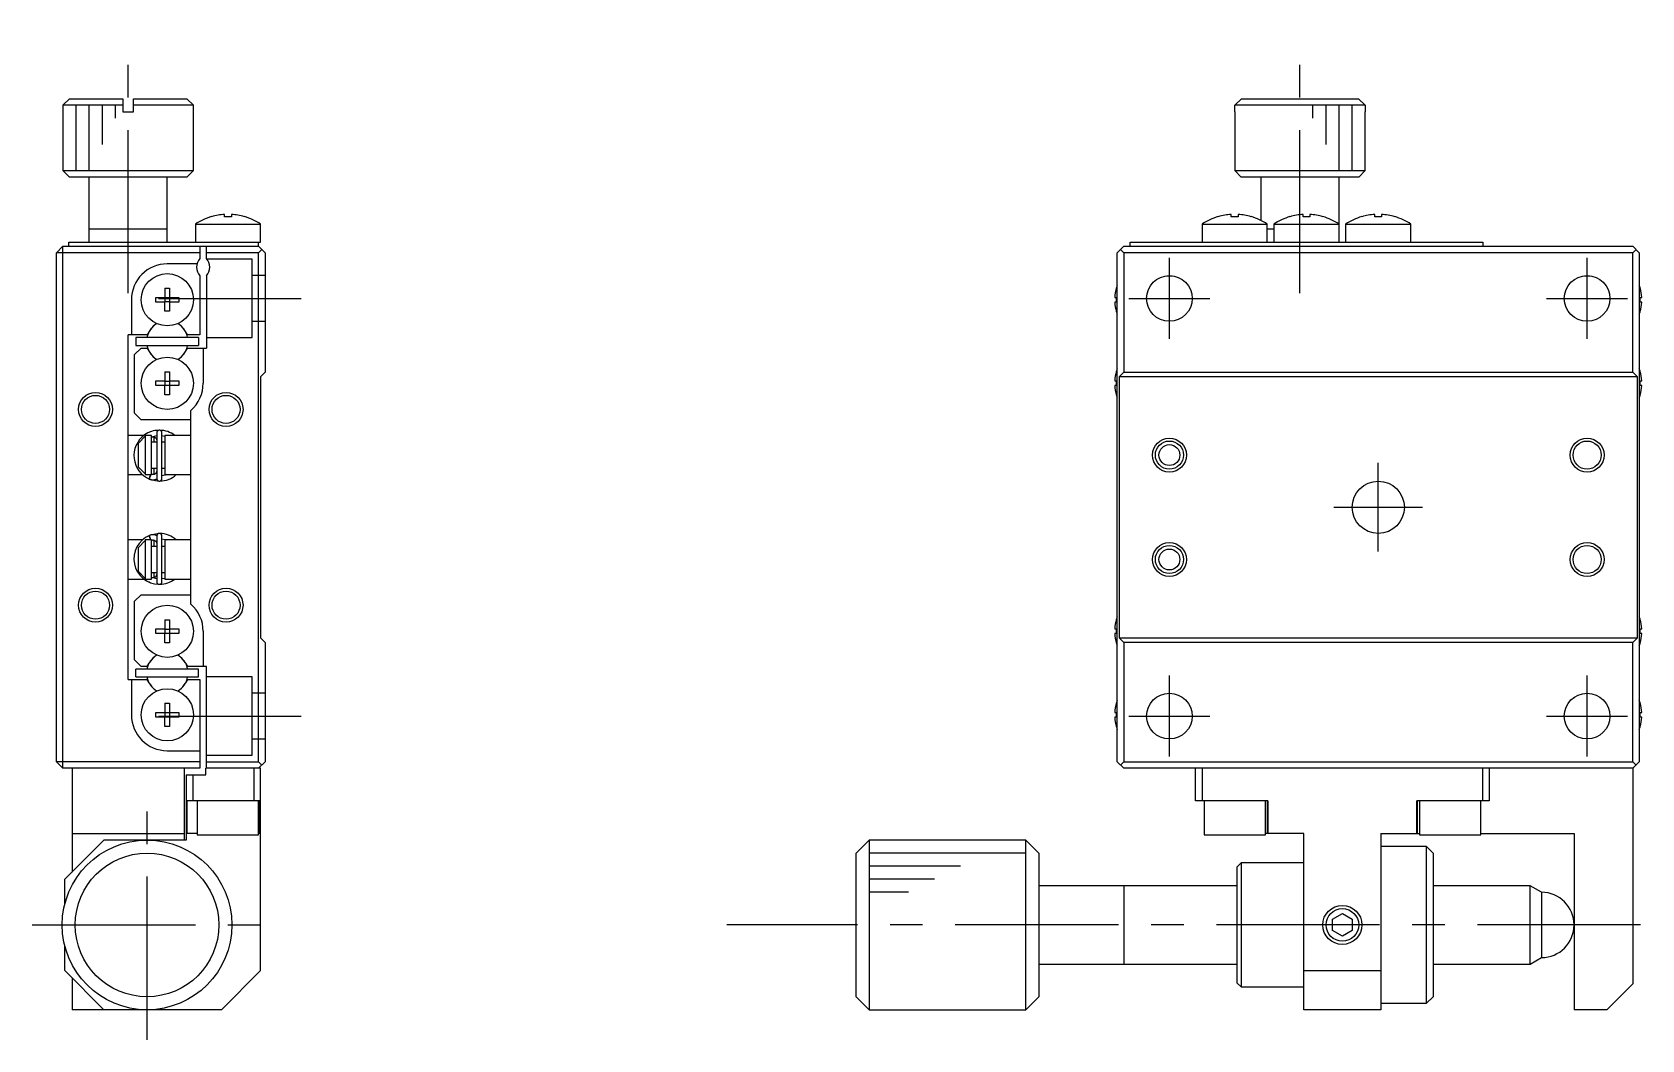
# Model space of a CAD drawing. Extents: x 58 to 398, y -7 to 210.
# Drawn here: x 275.1 to 398.4, y 79.8 to 157 of the extents above; entities that cross this region are included whole.
import ezdxf

# ---------------------------------------------------------------- set-up
doc = ezdxf.new("R2010")
doc.units = 0
doc.header["$LTSCALE"] = 10
doc.linetypes.add('CENTER', pattern=[2, 1.25, -0.25, 0.25, -0.25])
doc.linetypes.add('DASHED', pattern=[3.5, 2, -1.5])
doc.layers.get('0').update_dxf_attribs({"linetype": 'CONTINUOUS'})
doc.layers.add('CENTER', color=1, linetype='CENTER')

msp = doc.modelspace()

# ---------------------------------------------------------------- linework, layer by layer
at = {"color": 7, "linetype": 'CONTINUOUS'}
for p, q in [((277.933097, 151.926847), (277.433097, 151.426847)), ((277.933097, 151.926847), (282.033097, 151.926847)), ((282.033097, 151.926847), (282.033097, 150.926847)), ((282.833097, 150.926847), (282.833097, 151.926847)), ((282.833097, 151.926847), (286.933097, 151.926847)), ((287.433097, 151.426847), (286.933097, 151.926847)), ((367.22099, 151.426847), (367.722777, 151.926847)), ((367.722777, 151.926847), (376.687151, 151.926847)), ((376.687151, 151.926847), (377.188939, 151.426847)), ((277.433097, 151.426847), (277.433097, 146.426847)), ((282.033097, 151.426847), (277.433097, 151.426847)), ((282.033097, 150.926847), (282.833097, 150.926847)), ((287.433097, 151.426847), (282.833097, 151.426847)), ((287.433097, 146.426847), (287.433097, 151.426847)), ((367.204964, 150.926847), (367.204964, 146.426847)), ((367.204964, 150.926847), (367.22099, 150.926847)), ((377.188939, 151.426847), (367.22099, 151.426847)), ((367.22099, 150.926847), (367.22099, 151.426847)), ((377.188939, 151.426847), (377.188939, 150.926847)), ((377.188939, 150.926847), (377.204964, 150.926847)), ((377.204964, 146.426847), (377.204964, 150.926847)), ((277.433097, 146.426847), (277.933097, 145.926847)), ((277.433097, 146.426847), (287.433097, 146.426847)), ((286.933097, 145.926847), (277.933097, 145.926847)), ((279.433097, 145.926847), (279.433097, 140.926847)), ((285.433097, 140.926847), (285.433097, 145.926847)), ((286.933097, 145.926847), (287.433097, 146.426847)), ((367.204964, 146.426847), (367.704964, 145.926847)), ((367.204964, 146.426847), (377.204964, 146.426847)), ((376.704964, 145.926847), (367.704964, 145.926847)), ((369.204964, 145.926847), (369.204964, 142.607976)), ((375.204964, 140.926847), (375.204964, 145.926847)), ((376.704964, 145.926847), (377.204964, 146.426847)), ((289.823097, 142.889428), (289.823097, 143.0618)), ((290.343097, 143.0618), (290.343097, 142.889428)), ((366.944964, 142.889428), (366.944964, 143.0618)), ((367.464964, 143.0618), (367.464964, 142.889428)), ((372.444964, 142.889428), (372.444964, 143.0618)), ((372.964964, 143.0618), (372.964964, 142.889428)), ((377.944964, 142.889428), (377.944964, 143.0618)), ((378.464964, 143.0618), (378.464964, 142.889428)), ((285.433097, 141.926847), (279.433097, 141.926847)), ((287.583097, 142.318504), (287.583097, 140.926847)), ((287.583097, 142.318504), (292.583097, 142.318504)), ((288.824508, 142.889428), (288.821164, 142.896283)), ((290.343097, 142.889428), (289.823097, 142.889428)), ((291.34503, 142.896283), (291.341687, 142.889428)), ((292.583097, 140.926847), (292.583097, 142.318504)), ((364.704964, 142.318504), (364.704964, 140.926847)), ((364.704964, 142.318504), (369.704964, 142.318504)), ((365.946375, 142.889428), (365.943031, 142.896283)), ((367.464964, 142.889428), (366.944964, 142.889428)), ((368.466897, 142.896283), (368.463554, 142.889428)), ((369.704964, 140.926847), (369.704964, 142.318504)), ((370.204964, 141.926847), (369.704964, 141.926847)), ((370.204964, 142.318504), (370.204964, 140.926847)), ((370.204964, 142.318504), (375.204964, 142.318504)), ((371.446375, 142.889428), (371.443031, 142.896283)), ((372.964964, 142.889428), (372.444964, 142.889428)), ((373.966897, 142.896283), (373.963554, 142.889428)), ((375.704964, 142.318504), (375.704964, 140.926847)), ((375.704964, 142.318504), (380.704964, 142.318504)), ((376.946375, 142.889428), (376.943031, 142.896283)), ((378.464964, 142.889428), (377.944964, 142.889428)), ((379.466897, 142.896283), (379.463554, 142.889428)), ((380.704964, 140.926847), (380.704964, 142.318504)), ((277.433097, 140.626847), (276.933097, 140.126847)), ((277.433097, 140.626847), (292.433097, 140.626847)), ((277.433097, 100.626847), (277.433097, 140.626847)), ((277.883097, 140.926847), (292.583097, 140.926847)), ((277.883097, 140.626847), (277.883097, 140.926847)), ((287.933097, 140.626847), (287.933097, 139.688285)), ((288.433097, 139.688285), (288.433097, 140.626847)), ((292.383097, 140.926847), (292.383097, 140.626847)), ((292.433097, 140.626847), (292.933097, 140.126847)), ((358.704964, 140.626847), (358.204964, 140.126847)), ((358.704964, 140.626847), (397.704964, 140.626847)), ((359.204964, 140.926847), (386.204964, 140.926847)), ((359.204964, 140.626847), (359.204964, 140.926847)), ((386.204964, 140.926847), (386.204964, 140.626847)), ((398.204964, 140.126847), (397.704964, 140.626847)), ((276.933097, 101.126847), (276.933097, 140.126847)), ((287.933097, 140.126847), (276.933097, 140.126847)), ((292.433097, 140.126847), (288.433097, 140.126847)), ((292.683097, 140.376847), (292.433097, 140.126847)), ((292.433097, 101.126847), (292.433097, 140.126847)), ((292.933097, 140.126847), (292.933097, 130.976847)), ((358.204964, 101.126847), (358.204964, 140.126847)), ((358.454964, 140.376847), (358.704964, 140.126847)), ((397.704964, 140.126847), (358.704964, 140.126847)), ((358.704964, 140.126847), (358.704964, 130.976847)), ((397.954964, 140.376847), (397.704964, 140.126847)), ((397.704964, 130.976847), (397.704964, 140.126847)), ((398.204964, 140.126847), (398.204964, 101.126847)), ((287.714851, 139.276847), (285.433097, 139.276847)), ((287.933097, 138.365409), (287.933097, 133.826847)), ((288.433097, 138.365409), (288.433097, 132.826847)), ((362.005211, 138.365409), (362.404718, 138.365409)), ((394.005211, 138.365409), (394.404718, 138.365409)), ((285.253097, 137.413209), (285.613097, 137.413209)), ((285.253097, 137.413209), (285.253097, 136.706847)), ((285.613097, 137.413209), (285.613097, 136.706847)), ((358.13082, 137.415463), (358.135443, 137.413209)), ((398.274486, 137.413209), (398.279108, 137.415463)), ((282.683097, 136.526847), (282.683097, 133.826847)), ((284.546736, 136.346847), (284.546736, 136.706847)), ((284.546736, 136.706847), (285.253097, 136.706847)), ((285.253097, 136.346847), (284.546736, 136.346847)), ((285.263469, 136.696475), (285.253097, 136.706847)), ((285.263469, 136.357219), (285.253097, 136.346847)), ((285.253097, 135.640486), (285.253097, 136.346847)), ((285.263469, 136.696475), (285.602725, 136.696475)), ((285.263469, 136.357219), (285.263469, 136.696475)), ((285.602725, 136.357219), (285.263469, 136.357219)), ((285.602725, 136.696475), (285.613097, 136.706847)), ((285.602725, 136.696475), (285.602725, 136.357219)), ((285.602725, 136.357219), (285.613097, 136.346847)), ((285.613097, 136.706847), (286.319459, 136.706847)), ((285.613097, 136.346847), (285.613097, 135.640486)), ((286.319459, 136.346847), (285.613097, 136.346847)), ((286.319459, 136.706847), (286.319459, 136.346847)), ((358.015106, 136.706847), (358.135443, 136.706847)), ((358.135443, 136.346847), (358.015106, 136.346847)), ((358.135443, 136.706847), (358.135443, 136.346847)), ((398.274486, 136.706847), (398.394823, 136.706847)), ((398.274486, 136.346847), (398.274486, 136.706847)), ((398.394823, 136.346847), (398.274486, 136.346847)), ((285.613097, 135.640486), (285.253097, 135.640486)), ((358.135443, 135.640486), (358.13082, 135.638231)), ((398.279108, 135.638231), (398.274486, 135.640486)), ((282.433097, 107.426847), (282.433097, 133.826847)), ((283.882291, 133.826847), (282.433097, 133.826847)), ((283.033097, 133.626847), (283.033097, 133.026847)), ((287.833097, 133.626847), (283.033097, 133.626847)), ((284.032457, 134.086942), (283.882291, 133.826847)), ((286.983903, 133.826847), (286.833737, 134.086942)), ((287.933097, 133.826847), (286.983903, 133.826847)), ((287.833097, 133.626847), (287.833097, 133.026847)), ((283.433097, 132.826847), (282.933097, 132.326847)), ((282.933097, 127.826847), (282.933097, 132.326847)), ((283.033097, 133.026847), (287.833097, 133.026847)), ((283.433097, 132.826847), (283.882291, 132.826847)), ((283.882291, 132.826847), (284.032457, 132.566752)), ((286.833737, 132.566752), (286.983903, 132.826847)), ((286.983903, 132.826847), (288.433097, 132.826847)), ((288.183097, 132.826847), (288.183097, 130.126847)), ((285.253097, 131.013209), (285.613097, 131.013209)), ((285.253097, 131.013209), (285.253097, 130.306847)), ((285.613097, 131.013209), (285.613097, 130.306847)), ((292.583097, 130.626847), (292.933097, 130.976847)), ((358.13082, 131.015463), (358.135443, 131.013209)), ((358.354964, 130.626847), (358.704964, 130.976847)), ((358.704964, 130.976847), (397.704964, 130.976847)), ((397.704964, 130.976847), (398.054964, 130.626847)), ((398.274486, 131.013209), (398.279108, 131.015463)), ((284.546736, 129.946847), (284.546736, 130.306847)), ((284.546736, 130.306847), (285.253097, 130.306847)), ((285.253097, 129.946847), (284.546736, 129.946847)), ((285.263469, 130.296475), (285.253097, 130.306847)), ((285.263469, 129.957219), (285.253097, 129.946847)), ((285.253097, 129.240486), (285.253097, 129.946847)), ((285.263469, 130.296475), (285.602725, 130.296475)), ((285.263469, 129.957219), (285.263469, 130.296475)), ((285.602725, 129.957219), (285.263469, 129.957219)), ((285.602725, 130.296475), (285.613097, 130.306847)), ((285.602725, 130.296475), (285.602725, 129.957219)), ((285.602725, 129.957219), (285.613097, 129.946847)), ((285.613097, 130.306847), (286.319459, 130.306847)), ((285.613097, 129.946847), (285.613097, 129.240486)), ((286.319459, 129.946847), (285.613097, 129.946847)), ((286.319459, 130.306847), (286.319459, 129.946847)), ((292.583097, 130.626847), (292.583097, 110.626847)), ((358.015106, 130.306847), (358.135443, 130.306847)), ((358.135443, 129.946847), (358.015106, 129.946847)), ((358.135443, 130.306847), (358.135443, 129.946847)), ((398.054964, 130.626847), (358.354964, 130.626847)), ((358.354964, 130.626847), (358.354964, 110.626847)), ((398.054964, 110.626847), (398.054964, 130.626847)), ((398.274486, 130.306847), (398.394823, 130.306847)), ((398.274486, 129.946847), (398.274486, 130.306847)), ((398.394823, 129.946847), (398.274486, 129.946847)), ((285.613097, 129.240486), (285.253097, 129.240486)), ((358.135443, 129.240486), (358.13082, 129.238231)), ((398.279108, 129.238231), (398.274486, 129.240486)), ((282.933097, 127.826847), (283.433097, 127.326847)), ((287.233097, 127.326847), (283.433097, 127.326847)), ((287.233097, 113.205909), (287.233097, 128.047785)), ((283.642762, 126.126847), (282.433097, 126.126847)), ((283.233097, 125.543362), (283.733097, 126.07253)), ((284.233097, 126.126847), (283.733097, 126.126847)), ((283.733097, 126.126847), (283.733097, 123.126847)), ((284.058926, 126.369854), (284.054493, 126.36927)), ((284.118204, 126.394935), (284.06304, 126.374208)), ((284.219593, 126.006117), (284.233836, 126.011736)), ((284.232983, 126.012659), (284.626556, 126.118132)), ((284.233097, 123.126847), (284.233097, 126.126847)), ((284.233836, 126.011736), (284.247852, 126.016439)), ((284.247852, 126.016439), (284.262097, 126.02042)), ((284.262097, 126.02042), (284.276532, 126.023668)), ((284.276532, 126.023668), (284.291122, 126.026172)), ((284.291122, 126.026172), (284.305826, 126.027923)), ((284.305826, 126.027923), (284.320605, 126.028915)), ((284.320605, 126.028915), (284.33542, 126.029146)), ((284.33542, 126.029146), (284.35023, 126.028613)), ((284.35023, 126.028613), (284.364996, 126.027319)), ((284.364996, 126.027319), (284.379677, 126.025266)), ((284.379677, 126.025266), (284.394234, 126.022462)), ((284.394234, 126.022462), (284.408627, 126.018914)), ((284.408627, 126.018914), (284.422819, 126.014633)), ((284.422819, 126.014633), (284.436772, 126.009633)), ((284.433097, 125.626847), (284.433097, 126.011421)), ((284.436772, 126.009633), (284.45045, 126.003928)), ((284.45045, 126.003928), (284.463817, 125.997536)), ((284.463817, 125.997536), (284.476839, 125.990475)), ((284.476839, 125.990475), (284.489484, 125.982767)), ((284.489484, 125.982767), (284.501721, 125.974432)), ((284.501721, 125.974432), (284.51352, 125.965496)), ((284.51352, 125.965496), (284.524853, 125.955982)), ((284.524853, 125.955982), (284.535693, 125.945918)), ((284.535693, 125.945918), (284.546016, 125.935329)), ((284.546016, 125.935329), (284.555798, 125.924245)), ((284.555798, 125.924245), (284.565018, 125.912694)), ((284.565018, 125.912694), (284.573655, 125.900706)), ((284.573655, 125.900706), (284.58169, 125.888312)), ((284.58169, 125.888312), (284.589107, 125.875543)), ((284.589107, 125.875543), (284.59589, 125.86243)), ((284.59589, 125.86243), (284.602024, 125.849006)), ((284.602024, 125.849006), (284.607498, 125.835302)), ((284.607498, 125.835302), (284.6123, 125.821353)), ((284.6123, 125.821353), (284.61642, 125.807191)), ((284.61642, 125.807191), (284.619851, 125.792849)), ((284.619851, 125.792849), (284.622585, 125.778361)), ((284.622585, 125.778361), (284.624618, 125.763761)), ((284.626615, 126.329925), (284.626615, 122.829925)), ((285.026615, 122.829925), (285.026615, 126.329925)), ((285.026669, 126.117818), (285.233217, 126.076613)), ((285.233097, 126.126847), (285.233097, 123.126847)), ((287.233097, 126.126847), (285.233097, 126.126847)), ((283.233097, 123.710332), (283.233097, 125.543362)), ((284.626615, 125.626847), (284.233097, 125.626847)), ((284.624618, 125.763761), (284.625946, 125.749083)), ((284.625946, 125.749083), (284.626566, 125.734362)), ((284.626566, 125.734362), (284.626615, 125.729038)), ((285.233097, 125.626847), (285.026615, 125.626847)), ((283.733097, 123.181164), (283.233097, 123.710332)), ((284.233097, 123.626847), (284.626615, 123.626847)), ((284.433097, 123.148517), (284.433097, 123.626847)), ((284.604424, 123.316618), (284.598585, 123.303107)), ((284.609603, 123.330396), (284.604424, 123.316618)), ((284.61411, 123.34441), (284.609603, 123.330396)), ((284.617937, 123.358627), (284.61411, 123.34441)), ((284.621074, 123.373014), (284.617937, 123.358627)), ((284.623515, 123.387537), (284.621074, 123.373014)), ((284.625254, 123.402163), (284.623515, 123.387537)), ((284.626288, 123.416858), (284.625254, 123.402163)), ((284.626615, 123.430812), (284.626288, 123.416858)), ((285.026615, 123.626847), (285.233097, 123.626847)), ((282.433097, 123.126847), (283.529299, 123.126847)), ((283.733097, 123.126847), (284.233097, 123.126847)), ((284.053647, 122.790986), (284.063078, 122.78695)), ((284.05423, 122.790641), (284.122386, 123.024376)), ((284.059164, 122.809231), (284.05861, 122.802247)), ((284.05861, 122.802247), (284.058626, 122.796417)), ((284.058626, 122.796417), (284.059212, 122.791781)), ((284.060283, 122.81732), (284.059164, 122.809231)), ((284.059212, 122.791781), (284.060439, 122.788227)), ((284.061961, 122.82646), (284.060283, 122.81732)), ((284.060439, 122.788227), (284.062283, 122.786057)), ((284.064186, 122.836586), (284.061961, 122.82646)), ((284.062283, 122.786057), (284.06304, 122.785642)), ((284.06304, 122.785642), (284.093391, 122.773573)), ((284.066943, 122.847629), (284.064186, 122.836586)), ((284.070212, 122.859513), (284.066943, 122.847629)), ((284.07397, 122.872157), (284.070212, 122.859513)), ((284.078193, 122.885472), (284.07397, 122.872157)), ((284.082851, 122.899368), (284.078193, 122.885472)), ((284.087912, 122.913748), (284.082851, 122.899368)), ((284.09334, 122.928514), (284.087912, 122.913748)), ((284.099099, 122.943564), (284.09334, 122.928514)), ((284.093391, 122.773573), (284.126007, 122.76241)), ((284.105149, 122.958793), (284.099099, 122.943564)), ((284.111449, 122.974098), (284.105149, 122.958793)), ((284.117954, 122.989372), (284.111449, 122.974098)), ((284.116044, 122.76537), (284.802304, 122.631386)), ((284.12462, 123.00451), (284.117954, 122.989372)), ((284.122386, 123.024376), (284.17957, 123.126906)), ((284.131401, 123.019409), (284.12462, 123.00451)), ((284.126007, 122.76241), (284.159127, 122.752895)), ((284.13825, 123.033965), (284.131401, 123.019409)), ((284.145121, 123.048078), (284.13825, 123.033965)), ((284.151965, 123.061651), (284.145121, 123.048078)), ((284.158736, 123.07459), (284.151965, 123.061651)), ((284.165387, 123.086807), (284.158736, 123.07459)), ((284.159127, 122.752895), (284.19267, 122.745051)), ((284.171872, 123.098216), (284.165387, 123.086807)), ((284.178147, 123.10874), (284.171872, 123.098216)), ((284.184168, 123.118305), (284.178147, 123.10874)), ((284.189893, 123.126847), (284.184168, 123.118305)), ((284.19267, 122.745051), (284.226553, 122.738897)), ((284.217073, 123.153567), (284.196627, 123.16246)), ((284.226782, 123.150788), (284.219593, 123.153733)), ((284.226553, 122.738897), (284.260694, 122.734447)), ((284.240708, 123.145709), (284.226782, 123.150788)), ((284.254877, 123.14135), (284.240708, 123.145709)), ((284.269251, 123.137723), (284.254877, 123.14135)), ((284.260694, 122.734447), (284.295008, 122.731712)), ((284.283792, 123.13484), (284.269251, 123.137723)), ((284.298461, 123.132709), (284.283792, 123.13484)), ((284.295008, 122.731712), (284.329413, 122.730696)), ((284.313217, 123.131336), (284.298461, 123.132709)), ((284.328022, 123.130724), (284.313217, 123.131336)), ((284.342834, 123.130876), (284.328022, 123.130724)), ((284.329413, 122.730696), (284.363824, 122.731404)), ((284.357614, 123.131789), (284.342834, 123.130876)), ((284.372323, 123.13346), (284.357614, 123.131789)), ((284.363824, 122.731404), (284.398158, 122.733832)), ((284.38692, 123.135883), (284.372323, 123.13346)), ((284.401368, 123.13905), (284.38692, 123.135883)), ((284.398158, 122.733832), (284.432331, 122.737975)), ((284.415629, 123.14295), (284.401368, 123.13905)), ((284.429666, 123.14757), (284.415629, 123.14295)), ((284.443442, 123.152897), (284.429666, 123.14757)), ((284.432331, 122.737975), (284.466261, 122.743823)), ((284.456925, 123.158914), (284.443442, 123.152897)), ((284.470079, 123.165603), (284.456925, 123.158914)), ((284.466261, 122.743823), (284.499864, 122.751361)), ((284.482874, 123.172945), (284.470079, 123.165603)), ((284.495278, 123.180918), (284.482874, 123.172945)), ((284.507262, 123.189499), (284.495278, 123.180918)), ((284.499864, 122.751361), (284.533058, 122.760572)), ((284.518799, 123.198666), (284.507262, 123.189499)), ((284.529861, 123.208393), (284.518799, 123.198666)), ((284.540424, 123.218655), (284.529861, 123.208393)), ((284.533058, 122.760572), (284.565763, 122.771434)), ((284.550464, 123.229425), (284.540424, 123.218655)), ((284.55996, 123.240675), (284.550464, 123.229425)), ((284.568889, 123.252376), (284.55996, 123.240675)), ((284.565763, 122.771434), (284.597898, 122.783921)), ((284.577234, 123.2645), (284.568889, 123.252376)), ((284.584975, 123.277017), (284.577234, 123.2645)), ((284.592098, 123.289897), (284.584975, 123.277017)), ((284.598585, 123.303107), (284.592098, 123.289897)), ((284.597898, 122.783921), (284.629212, 122.79792)), ((285.261388, 123.091243), (285.026666, 123.041745)), ((285.233097, 123.126847), (287.233097, 123.126847)), ((285.367908, 123.126614), (285.261388, 123.091243)), ((284.05423, 118.463053), (284.122386, 118.229318)), ((284.05861, 118.451447), (284.058626, 118.457277)), ((284.059164, 118.444463), (284.05861, 118.451447)), ((284.058626, 118.457277), (284.059212, 118.461913)), ((284.060283, 118.436374), (284.059164, 118.444463)), ((284.059212, 118.461913), (284.060439, 118.465467)), ((284.061961, 118.427235), (284.060283, 118.436374)), ((284.060439, 118.465467), (284.062283, 118.467637)), ((284.064186, 118.417109), (284.061961, 118.427235)), ((284.062283, 118.467637), (284.06304, 118.468052)), ((284.080766, 118.475303), (284.06304, 118.468052)), ((284.066943, 118.406065), (284.064186, 118.417109)), ((284.070212, 118.394181), (284.066943, 118.406065)), ((284.07397, 118.381537), (284.070212, 118.394181)), ((284.078193, 118.368222), (284.07397, 118.381537)), ((284.11314, 118.487097), (284.080766, 118.475303)), ((284.146051, 118.497257), (284.11314, 118.487097)), ((284.801124, 118.622291), (284.117132, 118.488748)), ((284.179419, 118.505756), (284.146051, 118.497257)), ((284.213164, 118.512574), (284.179419, 118.505756)), ((284.247202, 118.517696), (284.213164, 118.512574)), ((284.281452, 118.521108), (284.247202, 118.517696)), ((284.315829, 118.522803), (284.281452, 118.521108)), ((284.35025, 118.522775), (284.315829, 118.522803)), ((284.384631, 118.521025), (284.35025, 118.522775)), ((284.418888, 118.517556), (284.384631, 118.521025)), ((284.452938, 118.512376), (284.418888, 118.517556)), ((284.486698, 118.505497), (284.452938, 118.512376)), ((284.520084, 118.496935), (284.486698, 118.505497)), ((284.553016, 118.48671), (284.520084, 118.496935)), ((284.585411, 118.474846), (284.553016, 118.48671)), ((284.61719, 118.46137), (284.585411, 118.474846)), ((284.629261, 118.455751), (284.61719, 118.46137)), ((284.626615, 118.423769), (284.626615, 114.923769)), ((285.026615, 114.923769), (285.026615, 118.423769)), ((283.529242, 118.126847), (282.433097, 118.126847)), ((283.233097, 117.543362), (283.733097, 118.07253)), ((283.233097, 115.710332), (283.233097, 117.543362)), ((284.233097, 118.126847), (283.733097, 118.126847)), ((283.733097, 118.126847), (283.733097, 115.126847)), ((284.082851, 118.354326), (284.078193, 118.368222)), ((284.087912, 118.339946), (284.082851, 118.354326)), ((284.09334, 118.32518), (284.087912, 118.339946)), ((284.099099, 118.310131), (284.09334, 118.32518)), ((284.105149, 118.294901), (284.099099, 118.310131)), ((284.111449, 118.279597), (284.105149, 118.294901)), ((284.117954, 118.264322), (284.111449, 118.279597)), ((284.12462, 118.249184), (284.117954, 118.264322)), ((284.122386, 118.229318), (284.17957, 118.126789)), ((284.131401, 118.234285), (284.12462, 118.249184)), ((284.13825, 118.219729), (284.131401, 118.234285)), ((284.145121, 118.205616), (284.13825, 118.219729)), ((284.151965, 118.192043), (284.145121, 118.205616)), ((284.158736, 118.179104), (284.151965, 118.192043)), ((284.165387, 118.166888), (284.158736, 118.179104)), ((284.171872, 118.155478), (284.165387, 118.166888)), ((284.178147, 118.144954), (284.171872, 118.155478)), ((284.184168, 118.135389), (284.178147, 118.144954)), ((284.189893, 118.126847), (284.184168, 118.135389)), ((284.219593, 118.099961), (284.233836, 118.10558)), ((284.233097, 115.126847), (284.233097, 118.126847)), ((284.626615, 117.626847), (284.233097, 117.626847)), ((284.233836, 118.10558), (284.247852, 118.110283)), ((284.247852, 118.110283), (284.262097, 118.114264)), ((284.262097, 118.114264), (284.276532, 118.117512)), ((284.276532, 118.117512), (284.291122, 118.120016)), ((284.291122, 118.120016), (284.305826, 118.121767)), ((284.305826, 118.121767), (284.320605, 118.122759)), ((284.320605, 118.122759), (284.33542, 118.12299)), ((284.33542, 118.12299), (284.35023, 118.122457)), ((284.35023, 118.122457), (284.364996, 118.121162)), ((284.364996, 118.121162), (284.379677, 118.11911)), ((284.379677, 118.11911), (284.394234, 118.116305)), ((284.394234, 118.116305), (284.408627, 118.112757)), ((284.408627, 118.112757), (284.422819, 118.108477)), ((284.422819, 118.108477), (284.436772, 118.103477)), ((284.433097, 117.626847), (284.433097, 118.105174)), ((284.436772, 118.103477), (284.45045, 118.097772)), ((284.45045, 118.097772), (284.463817, 118.09138)), ((284.463817, 118.09138), (284.476839, 118.084319)), ((284.476839, 118.084319), (284.489484, 118.07661)), ((284.489484, 118.07661), (284.501721, 118.068276)), ((284.501721, 118.068276), (284.51352, 118.05934)), ((284.51352, 118.05934), (284.524853, 118.049826)), ((284.524853, 118.049826), (284.535693, 118.039761)), ((284.535693, 118.039761), (284.546016, 118.029173)), ((284.546016, 118.029173), (284.555798, 118.018089)), ((284.555798, 118.018089), (284.565018, 118.006538)), ((284.565018, 118.006538), (284.573655, 117.99455)), ((284.573655, 117.99455), (284.58169, 117.982156)), ((284.58169, 117.982156), (284.589107, 117.969387)), ((284.589107, 117.969387), (284.59589, 117.956274)), ((284.59589, 117.956274), (284.602024, 117.94285)), ((284.602024, 117.94285), (284.607498, 117.929146)), ((284.607498, 117.929146), (284.6123, 117.915197)), ((284.6123, 117.915197), (284.61642, 117.901034)), ((284.61642, 117.901034), (284.619851, 117.886692)), ((284.619851, 117.886692), (284.622585, 117.872205)), ((284.622585, 117.872205), (284.624618, 117.857605)), ((284.624618, 117.857605), (284.625946, 117.842927)), ((284.625946, 117.842927), (284.626566, 117.828205)), ((284.626566, 117.828205), (284.626615, 117.822882)), ((285.233097, 117.626847), (285.026615, 117.626847)), ((285.026637, 118.211953), (285.256304, 118.163931)), ((285.233097, 118.126847), (285.233097, 115.126847)), ((287.233097, 118.126847), (285.233097, 118.126847)), ((285.256304, 118.163931), (285.367356, 118.127286)), ((282.433097, 115.126847), (283.641773, 115.126847)), ((283.733097, 115.181164), (283.233097, 115.710332)), ((283.733097, 115.126847), (284.233097, 115.126847)), ((284.058322, 114.883667), (284.054493, 114.884424)), ((284.06304, 114.879486), (284.120937, 114.85787)), ((284.226782, 115.244632), (284.219593, 115.247577)), ((284.240708, 115.239553), (284.226782, 115.244632)), ((284.626523, 115.135567), (284.232916, 115.241063)), ((284.233097, 115.626847), (284.626615, 115.626847)), ((284.254877, 115.235193), (284.240708, 115.239553)), ((284.269251, 115.231567), (284.254877, 115.235193)), ((284.283792, 115.228684), (284.269251, 115.231567)), ((284.298461, 115.226552), (284.283792, 115.228684)), ((284.313217, 115.225179), (284.298461, 115.226552)), ((284.328022, 115.224568), (284.313217, 115.225179)), ((284.342834, 115.224719), (284.328022, 115.224568)), ((284.357614, 115.225632), (284.342834, 115.224719)), ((284.372323, 115.227304), (284.357614, 115.225632)), ((284.38692, 115.229727), (284.372323, 115.227304)), ((284.401368, 115.232893), (284.38692, 115.229727)), ((284.415629, 115.236793), (284.401368, 115.232893)), ((284.429666, 115.241414), (284.415629, 115.236793)), ((284.443442, 115.246741), (284.429666, 115.241414)), ((284.433097, 115.242269), (284.433097, 115.626847)), ((284.456925, 115.252758), (284.443442, 115.246741)), ((284.470079, 115.259447), (284.456925, 115.252758)), ((284.482874, 115.266789), (284.470079, 115.259447)), ((284.495278, 115.274761), (284.482874, 115.266789)), ((284.507262, 115.283343), (284.495278, 115.274761)), ((284.518799, 115.29251), (284.507262, 115.283343)), ((284.529861, 115.302237), (284.518799, 115.29251)), ((284.540424, 115.312499), (284.529861, 115.302237)), ((284.550464, 115.323268), (284.540424, 115.312499)), ((284.55996, 115.334518), (284.550464, 115.323268)), ((284.568889, 115.34622), (284.55996, 115.334518)), ((284.577234, 115.358344), (284.568889, 115.34622)), ((284.584975, 115.370861), (284.577234, 115.358344)), ((284.592098, 115.38374), (284.584975, 115.370861)), ((284.598585, 115.396951), (284.592098, 115.38374)), ((284.604424, 115.410462), (284.598585, 115.396951)), ((284.609603, 115.42424), (284.604424, 115.410462)), ((284.61411, 115.438254), (284.609603, 115.42424)), ((284.617937, 115.452471), (284.61411, 115.438254)), ((284.621074, 115.466858), (284.617937, 115.452471)), ((284.623515, 115.481381), (284.621074, 115.466858)), ((284.625254, 115.496007), (284.623515, 115.481381)), ((284.626288, 115.510702), (284.625254, 115.496007)), ((284.626615, 115.524656), (284.626288, 115.510702)), ((285.026615, 115.626847), (285.233097, 115.626847)), ((285.233187, 115.177073), (285.02662, 115.13587)), ((285.233097, 115.126847), (287.233097, 115.126847)), ((283.433097, 113.926847), (282.933097, 113.426847)), ((283.433097, 113.926847), (287.233097, 113.926847)), ((282.933097, 108.926847), (282.933097, 113.426847)), ((284.546736, 110.946847), (284.546736, 111.306847)), ((284.546736, 111.306847), (285.253097, 111.306847)), ((285.253097, 112.013209), (285.613097, 112.013209)), ((285.253097, 112.013209), (285.253097, 111.306847)), ((285.263469, 111.296475), (285.253097, 111.306847)), ((285.263469, 111.296475), (285.602725, 111.296475)), ((285.263469, 110.957219), (285.263469, 111.296475)), ((285.602725, 111.296475), (285.613097, 111.306847)), ((285.602725, 111.296475), (285.602725, 110.957219)), ((285.613097, 112.013209), (285.613097, 111.306847)), ((285.613097, 111.306847), (286.319459, 111.306847)), ((286.319459, 111.306847), (286.319459, 110.946847)), ((288.183097, 111.126847), (288.183097, 108.426847)), ((358.015106, 111.306847), (358.135443, 111.306847)), ((358.13082, 112.015463), (358.135443, 112.013209)), ((358.135443, 111.306847), (358.135443, 110.946847)), ((398.274486, 112.013209), (398.279108, 112.015463)), ((398.274486, 111.306847), (398.394823, 111.306847)), ((398.274486, 110.946847), (398.274486, 111.306847)), ((285.253097, 110.946847), (284.546736, 110.946847)), ((285.263469, 110.957219), (285.253097, 110.946847)), ((285.253097, 110.240486), (285.253097, 110.946847)), ((285.613097, 110.240486), (285.253097, 110.240486)), ((285.602725, 110.957219), (285.263469, 110.957219)), ((285.602725, 110.957219), (285.613097, 110.946847)), ((285.613097, 110.946847), (285.613097, 110.240486)), ((286.319459, 110.946847), (285.613097, 110.946847)), ((292.933097, 110.276847), (292.583097, 110.626847)), ((292.933097, 110.276847), (292.933097, 101.126847)), ((358.135443, 110.946847), (358.015106, 110.946847)), ((358.135443, 110.240486), (358.13082, 110.238231)), ((358.704964, 110.276847), (358.354964, 110.626847)), ((358.354964, 110.626847), (398.054964, 110.626847)), ((358.704964, 110.276847), (358.704964, 101.126847)), ((397.704964, 110.276847), (358.704964, 110.276847)), ((398.054964, 110.626847), (397.704964, 110.276847)), ((397.704964, 101.126847), (397.704964, 110.276847)), ((398.394823, 110.946847), (398.274486, 110.946847)), ((398.279108, 110.238231), (398.274486, 110.240486)), ((282.933097, 108.926847), (283.433097, 108.426847)), ((283.882291, 108.426847), (284.032457, 108.686942)), ((286.833737, 108.686942), (286.983903, 108.426847)), ((282.433097, 107.426847), (283.882291, 107.426847)), ((282.683097, 107.426847), (282.683097, 104.726847)), ((283.033097, 107.626847), (283.033097, 108.226847)), ((287.833097, 108.226847), (283.033097, 108.226847)), ((283.033097, 107.626847), (287.833097, 107.626847)), ((283.882291, 108.426847), (283.433097, 108.426847)), ((284.032457, 107.166752), (283.882291, 107.426847)), ((286.983903, 107.426847), (286.833737, 107.166752)), ((288.433097, 108.426847), (286.983903, 108.426847)), ((286.983903, 107.426847), (287.933097, 107.426847)), ((287.833097, 107.626847), (287.833097, 108.226847)), ((287.933097, 107.426847), (287.933097, 100.626847)), ((288.433097, 100.626847), (288.433097, 108.426847)), ((284.546736, 104.546847), (284.546736, 104.906847)), ((284.546736, 104.906847), (285.253097, 104.906847)), ((285.253097, 105.613209), (285.613097, 105.613209)), ((285.253097, 105.613209), (285.253097, 104.906847)), ((285.263469, 104.896475), (285.253097, 104.906847)), ((285.263469, 104.896475), (285.602725, 104.896475)), ((285.263469, 104.557219), (285.263469, 104.896475)), ((285.602725, 104.896475), (285.613097, 104.906847)), ((285.602725, 104.896475), (285.602725, 104.557219)), ((285.613097, 105.613209), (285.613097, 104.906847)), ((285.613097, 104.906847), (286.319459, 104.906847)), ((286.319459, 104.906847), (286.319459, 104.546847)), ((358.015106, 104.906847), (358.135443, 104.906847)), ((358.13082, 105.615463), (358.135443, 105.613209)), ((358.135443, 104.906847), (358.135443, 104.546847)), ((398.274486, 105.613209), (398.279108, 105.615463)), ((398.274486, 104.906847), (398.394823, 104.906847)), ((398.274486, 104.546847), (398.274486, 104.906847)), ((285.253097, 104.546847), (284.546736, 104.546847)), ((285.263469, 104.557219), (285.253097, 104.546847)), ((285.253097, 103.840486), (285.253097, 104.546847)), ((285.613097, 103.840486), (285.253097, 103.840486)), ((285.602725, 104.557219), (285.263469, 104.557219)), ((285.602725, 104.557219), (285.613097, 104.546847)), ((285.613097, 104.546847), (285.613097, 103.840486)), ((286.319459, 104.546847), (285.613097, 104.546847)), ((358.135443, 104.546847), (358.015106, 104.546847)), ((358.135443, 103.840486), (358.13082, 103.838231)), ((398.394823, 104.546847), (398.274486, 104.546847)), ((398.279108, 103.838231), (398.274486, 103.840486)), ((277.433097, 100.626847), (276.933097, 101.126847)), ((287.933097, 101.126847), (276.933097, 101.126847)), ((285.433097, 101.976847), (287.933097, 101.976847)), ((288.433097, 101.126847), (292.433097, 101.126847)), ((292.433097, 101.126847), (292.683097, 100.876847)), ((292.933097, 101.126847), (292.433097, 100.626847)), ((358.204964, 101.126847), (358.704964, 100.626847)), ((358.704964, 101.126847), (358.454964, 100.876847)), ((358.704964, 101.126847), (397.704964, 101.126847)), ((397.704964, 101.126847), (397.954964, 100.876847)), ((397.704964, 100.626847), (398.204964, 101.126847)), ((287.933097, 100.626847), (277.433097, 100.626847)), ((278.133097, 100.626847), (278.133097, 92.676847)), ((286.733097, 100.626847), (286.733097, 95.126847)), ((286.883097, 100.126847), (286.883097, 95.126847)), ((286.883097, 100.126847), (288.383097, 100.126847)), ((287.383097, 100.126847), (287.383097, 98.126847)), ((288.383097, 100.126847), (288.383097, 100.626847)), ((292.583097, 100.626847), (288.383097, 100.626847)), ((292.083097, 98.126847), (292.083097, 100.626847)), ((292.583097, 85.126847), (292.583097, 100.626847)), ((397.704964, 100.626847), (358.704964, 100.626847)), ((364.204964, 98.126847), (364.204964, 100.626847)), ((364.704964, 100.626847), (364.704964, 98.126847)), ((386.204964, 98.126847), (386.204964, 100.626847)), ((386.704964, 100.626847), (386.704964, 98.126847)), ((397.704964, 100.626847), (397.704964, 84.126847)), ((292.583097, 98.126847), (286.883097, 98.126847)), ((286.923361, 98.126847), (286.923361, 95.626847)), ((287.733097, 98.126847), (287.733097, 95.526847)), ((292.433097, 95.526847), (292.433097, 98.126847)), ((292.513919, 95.626847), (292.513919, 98.126847)), ((369.752492, 98.126847), (364.204964, 98.126847)), ((364.854964, 98.126847), (364.854964, 95.526847)), ((369.554964, 95.526847), (369.554964, 98.126847)), ((369.72312, 95.626847), (369.72312, 98.126847)), ((369.752492, 98.126847), (369.752492, 95.626847)), ((381.157437, 95.626847), (381.157437, 98.126847)), ((386.704964, 98.126847), (381.157437, 98.126847)), ((381.186809, 98.126847), (381.186809, 95.626847)), ((381.354964, 98.126847), (381.354964, 95.526847)), ((386.054964, 95.526847), (386.054964, 98.126847)), ((280.583097, 95.126847), (277.583097, 92.126847)), ((278.133097, 95.626847), (286.733097, 95.626847)), ((286.883097, 95.126847), (280.583097, 95.126847)), ((287.733097, 95.626847), (286.883097, 95.626847)), ((287.733097, 95.526847), (292.433097, 95.526847)), ((292.583097, 95.626847), (292.433097, 95.626847)), ((339.204964, 95.126847), (338.204964, 94.126847)), ((351.204964, 95.126847), (339.204964, 95.126847)), ((339.204964, 95.126847), (339.204964, 82.126847)), ((351.204964, 82.126847), (351.204964, 95.126847)), ((352.204964, 94.126847), (351.204964, 95.126847)), ((364.854964, 95.526847), (369.554964, 95.526847)), ((372.504964, 95.626847), (369.554964, 95.626847)), ((372.504964, 82.126847), (372.504964, 95.626847)), ((378.404964, 95.626847), (381.354964, 95.626847)), ((378.404964, 95.626847), (378.404964, 82.126847)), ((381.354964, 95.526847), (386.054964, 95.526847)), ((386.054964, 95.626847), (393.204964, 95.626847)), ((393.204964, 95.626847), (393.204964, 82.126847)), ((338.204964, 83.126847), (338.204964, 94.126847)), ((352.204964, 94.126847), (352.204964, 83.126847)), ((381.904964, 94.626847), (378.404964, 94.626847)), ((381.904964, 82.626847), (381.904964, 94.626847)), ((382.404964, 94.126847), (381.904964, 94.626847)), ((382.404964, 94.126847), (382.404964, 83.126847)), ((367.704964, 93.376847), (367.404964, 93.076847)), ((367.404964, 84.176847), (367.404964, 93.076847)), ((367.704964, 93.376847), (367.704964, 83.876847)), ((372.504964, 93.376847), (367.704964, 93.376847)), ((277.583097, 90.226847), (277.583097, 92.126847)), ((367.404945, 91.626847), (352.204964, 91.626847)), ((358.704964, 91.626852), (358.704964, 85.626842)), ((389.838939, 91.626847), (382.404984, 91.626847)), ((389.838939, 85.626847), (389.838939, 91.626847)), ((390.704964, 91.126847), (389.838939, 91.626847)), ((390.704964, 91.126847), (390.704964, 86.126847)), ((374.704964, 89.05986), (375.454964, 89.492872)), ((374.704964, 88.193834), (374.704964, 89.05986)), ((375.454964, 89.492872), (376.204964, 89.05986)), ((376.204964, 89.05986), (376.204964, 88.193834)), ((375.454964, 87.760822), (374.704964, 88.193834)), ((376.204964, 88.193834), (375.454964, 87.760822)), ((277.583097, 85.126847), (277.583097, 87.026847)), ((277.583097, 85.126847), (280.583097, 82.126847)), ((289.583097, 82.126847), (292.583097, 85.126847)), ((352.204964, 85.626847), (367.404945, 85.626847)), ((372.504964, 85.126847), (378.404964, 85.126847)), ((382.404984, 85.626847), (389.838939, 85.626847)), ((389.838939, 85.626847), (390.704964, 86.126847)), ((278.133097, 84.576847), (278.133097, 82.126847)), ((367.404964, 84.176847), (367.704964, 83.876847)), ((367.704964, 83.876847), (372.504964, 83.876847)), ((395.704964, 82.126847), (397.704964, 84.126847)), ((338.204964, 83.126847), (339.204964, 82.126847)), ((351.204964, 82.126847), (352.204964, 83.126847)), ((378.404964, 82.626847), (381.904964, 82.626847)), ((381.904964, 82.626847), (382.404964, 83.126847)), ((289.583097, 82.126847), (278.133097, 82.126847)), ((339.204964, 82.126847), (351.204964, 82.126847)), ((378.404964, 82.126847), (372.504964, 82.126847)), ((395.704964, 82.126847), (393.204964, 82.126847))]:
    msp.add_line(p, q, dxfattribs=at)
at = {"color": 3, "linetype": 'CONTINUOUS'}
for p, q in [((278.433097, 151.426847), (278.433097, 146.426847)), ((279.433097, 151.426847), (279.433097, 146.426847)), ((280.433097, 151.426847), (280.433097, 148.426847)), ((281.433097, 151.426847), (281.433097, 150.426847)), ((373.204964, 150.426847), (373.204964, 151.426847)), ((374.204964, 148.426847), (374.204964, 151.426847)), ((375.204964, 146.426847), (375.204964, 151.426847)), ((376.204964, 146.426847), (376.204964, 151.426847)), ((351.204964, 94.126847), (339.204964, 94.126847)), ((346.204964, 93.126847), (339.204964, 93.126847)), ((344.204964, 92.126847), (339.204964, 92.126847)), ((342.204964, 91.126847), (339.204964, 91.126847))]:
    msp.add_line(p, q, dxfattribs=at)
at = {"color": 3, "linetype": 'DASHED'}
for p, q in [((291.933097, 139.626847), (288.483384, 139.626847)), ((291.933097, 133.626847), (291.933097, 139.626847)), ((292.933097, 138.376847), (291.933097, 138.376847)), ((291.933097, 134.876847), (292.933097, 134.876847)), ((288.433097, 133.626847), (291.933097, 133.626847)), ((291.933097, 107.626847), (288.433097, 107.626847)), ((291.933097, 101.626847), (291.933097, 107.626847)), ((292.933097, 106.376847), (291.933097, 106.376847)), ((291.933097, 102.876847), (292.933097, 102.876847)), ((288.433097, 101.626847), (291.933097, 101.626847))]:
    msp.add_line(p, q, dxfattribs=at)
at = {"color": 7, "linetype": 'CONTINUOUS'}
for centre, radius in [((285.433097, 136.526847), 2), ((362.204964, 136.626847), 1.75), ((394.204964, 136.626847), 1.75), ((285.433097, 130.126847), 2), ((279.933097, 128.126847), 1.075), ((289.933097, 128.126847), 1.075), ((362.204964, 124.626847), 1.075), ((362.204964, 124.626847), 0.8), ((394.204964, 124.626847), 1.075), ((378.204964, 120.626847), 2), ((362.204964, 116.626847), 1.075), ((362.204964, 116.626847), 0.8), ((394.204964, 116.626847), 1.075), ((279.933097, 113.126847), 1.075), ((289.933097, 113.126847), 1.075), ((285.433097, 111.126847), 2), ((285.433097, 104.726847), 2), ((362.204964, 104.626847), 1.75), ((394.204964, 104.626847), 1.75), ((283.883097, 88.626847), 6.5), ((283.883097, 88.626847), 5.5), ((375.454964, 88.626847), 1.25)]:
    msp.add_circle(centre, radius, dxfattribs=at)
at = {"color": 3, "linetype": 'CONTINUOUS'}
for centre, radius in [((279.933097, 128.126847), 1.3), ((289.933097, 128.126847), 1.3), ((362.204964, 124.626847), 1.3), ((394.204964, 124.626847), 1.3), ((362.204964, 116.626847), 1.3), ((394.204964, 116.626847), 1.3), ((279.933097, 113.126847), 1.3), ((289.933097, 113.126847), 1.3), ((375.454964, 88.626847), 1.5)]:
    msp.add_circle(centre, radius, dxfattribs=at)
at = {"color": 7, "linetype": 'CONTINUOUS'}
for centre, radius, start, end in [((290.083097, 138.576847), 4.492483, 93.317816, 106.26943), ((290.083097, 138.576847), 4.492483, 73.73057, 86.682184), ((367.204964, 138.576847), 4.492483, 93.317816, 106.26943), ((367.204964, 138.576847), 4.492483, 73.73057, 86.682184), ((372.704964, 138.576847), 4.492483, 93.317816, 106.26943), ((372.704964, 138.576847), 4.492483, 73.73057, 86.682184), ((378.204964, 138.576847), 4.492483, 93.317816, 106.26943), ((378.204964, 138.576847), 4.492483, 73.73057, 86.682184), ((290.083097, 138.576847), 4.5, 106.285843, 123.748989), ((290.083097, 138.576847), 4.5, 56.251011, 73.714157), ((367.204964, 138.576847), 4.5, 106.285843, 123.748989), ((367.204964, 138.576847), 4.5, 56.251011, 73.714157), ((372.704964, 138.576847), 4.5, 106.285843, 123.748989), ((372.704964, 138.576847), 4.5, 56.251011, 73.714157), ((378.204964, 138.576847), 4.5, 106.285843, 123.748989), ((378.204964, 138.576847), 4.5, 56.251011, 73.714157), ((288.683097, 139.026847), 1, 138.590378, 221.409622), ((287.683097, 139.026847), 1, 318.590378, 41.409622), ((285.433097, 136.526847), 2.75, 90, 180), ((361.204964, 136.526847), 3.194933, 163.893288, 176.770291), ((361.204964, 136.526847), 3.2, 159.635865, 163.877467), ((395.204964, 136.526847), 3.2, 16.122533, 20.364135), ((395.204964, 136.526847), 3.194933, 3.229709, 16.106712), ((361.204964, 136.526847), 3.194933, 183.229709, 196.106712), ((395.204964, 136.526847), 3.194933, 343.893288, 356.770291), ((285.433097, 133.326846), 1.5875, 120.433182, 169.10691), ((285.548002, 133.211942), 1.75, 121.881533, 150), ((285.433097, 133.326846), 1.5875, 10.89309, 59.566818), ((285.318192, 133.211942), 1.75, 30, 58.118467), ((361.204964, 136.526847), 3.2, 196.122533, 200.364135), ((395.204964, 136.526847), 3.2, 339.635865, 343.877467), ((285.433097, 133.326846), 1.5875, 190.893016, 239.566737), ((285.548002, 133.441752), 1.75, 210, 238.118467), ((285.433097, 133.326846), 1.5875, 300.433263, 349.106984), ((285.318192, 133.441752), 1.75, 301.881533, 330), ((361.204964, 130.126847), 3.194933, 163.893288, 176.770291), ((361.204964, 130.126847), 3.2, 159.635865, 163.877467), ((395.204964, 130.126847), 3.2, 16.122533, 20.364135), ((395.204964, 130.126847), 3.194933, 3.229709, 16.106712), ((285.433097, 130.126847), 2.75, 310.885193, 0), ((361.204964, 130.126847), 3.194933, 183.229709, 196.106712), ((395.204964, 130.126847), 3.194933, 343.893288, 356.770291), ((361.204964, 130.126847), 3.2, 196.122533, 200.364135), ((395.204964, 130.126847), 3.2, 339.635865, 343.877467), ((284.82662, 124.579923), 1.948828, 125.527392, 246.941699), ((284.828283, 124.574153), 1.95449, 90.807854, 125.46878), ((284.826615, 126.329925), 0.2, 0, 180), ((284.827246, 124.582751), 1.945793, 52.533808, 89.180643), ((284.826615, 122.829925), 0.2, 180, 0), ((284.824793, 124.584053), 1.952902, 270.843123, 311.731914), ((284.827013, 116.673916), 1.948849, 113.070586, 269.197143), ((284.826615, 118.423769), 0.2, 0, 180), ((284.824869, 116.669835), 1.952708, 48.275844, 89.150244), ((284.826615, 114.923769), 0.2, 180, 0), ((284.827932, 116.668936), 1.943782, 270.705552, 307.486733), ((285.433097, 111.126847), 2.75, 0, 49.114807), ((361.204964, 111.126847), 3.2, 159.635865, 163.877467), ((395.204964, 111.126847), 3.2, 16.122533, 20.364135), ((361.204964, 111.126847), 3.194933, 163.893288, 176.770291), ((395.204964, 111.126847), 3.194933, 3.229709, 16.106712), ((361.204964, 111.126847), 3.194933, 183.229709, 196.106712), ((361.204964, 111.126847), 3.2, 196.122533, 200.364135), ((395.204964, 111.126847), 3.2, 339.635865, 343.877467), ((395.204964, 111.126847), 3.194933, 343.893288, 356.770291), ((285.433097, 107.926848), 1.5875, 120.433263, 169.106984), ((285.548002, 107.811942), 1.75, 121.881533, 150), ((285.433097, 107.926848), 1.5875, 10.893016, 59.566737), ((285.318192, 107.811942), 1.75, 30, 58.118467), ((285.433097, 107.926848), 1.5875, 190.89309, 239.566818), ((285.433097, 107.926848), 1.5875, 300.433182, 349.10691), ((285.548002, 108.041752), 1.75, 210, 238.118467), ((285.318192, 108.041752), 1.75, 301.881533, 330), ((361.204964, 104.726847), 3.194933, 163.893288, 176.770291), ((361.204964, 104.726847), 3.2, 159.635865, 163.877467), ((395.204964, 104.726847), 3.2, 16.122533, 20.364135), ((395.204964, 104.726847), 3.194933, 3.229709, 16.106712), ((285.433097, 104.726847), 2.75, 180, 270), ((361.204964, 104.726847), 3.194933, 183.229709, 196.106712), ((361.204964, 104.726847), 3.2, 196.122533, 200.364135), ((395.204964, 104.726847), 3.2, 339.635865, 343.877467), ((395.204964, 104.726847), 3.194933, 343.893288, 356.770291), ((390.704964, 88.626847), 2.5, 270, 90)]:
    msp.add_arc(centre, radius, start, end, dxfattribs=at)
at = {"layer": 'CENTER', "color": 1, "linetype": 'CENTER'}
for p, q in [((282.433097, 137.026847), (282.433097, 157.026847)), ((372.204964, 137.026847), (372.204964, 157.026847)), ((362.204964, 133.526847), (362.204964, 139.726847)), ((394.204964, 133.526847), (394.204964, 139.726847)), ((284.771023, 136.626847), (295.682748, 136.626847)), ((359.104964, 136.626847), (365.304964, 136.626847)), ((391.104964, 136.626847), (397.304964, 136.626847)), ((378.204964, 117.226847), (378.204964, 124.026847)), ((374.804964, 120.626847), (381.604964, 120.626847)), ((362.204964, 101.526847), (362.204964, 107.726847)), ((394.204964, 101.526847), (394.204964, 107.726847)), ((284.771023, 104.626847), (295.682748, 104.626847)), ((359.104964, 104.626847), (365.304964, 104.626847)), ((391.104964, 104.626847), (397.304964, 104.626847)), ((283.883097, 79.826847), (283.883097, 97.426847)), ((275.083097, 88.626847), (292.683097, 88.626847)), ((398.299894, 88.626847), (328.299894, 88.626847))]:
    msp.add_line(p, q, dxfattribs=at)

doc.saveas('drawing.dxf')
